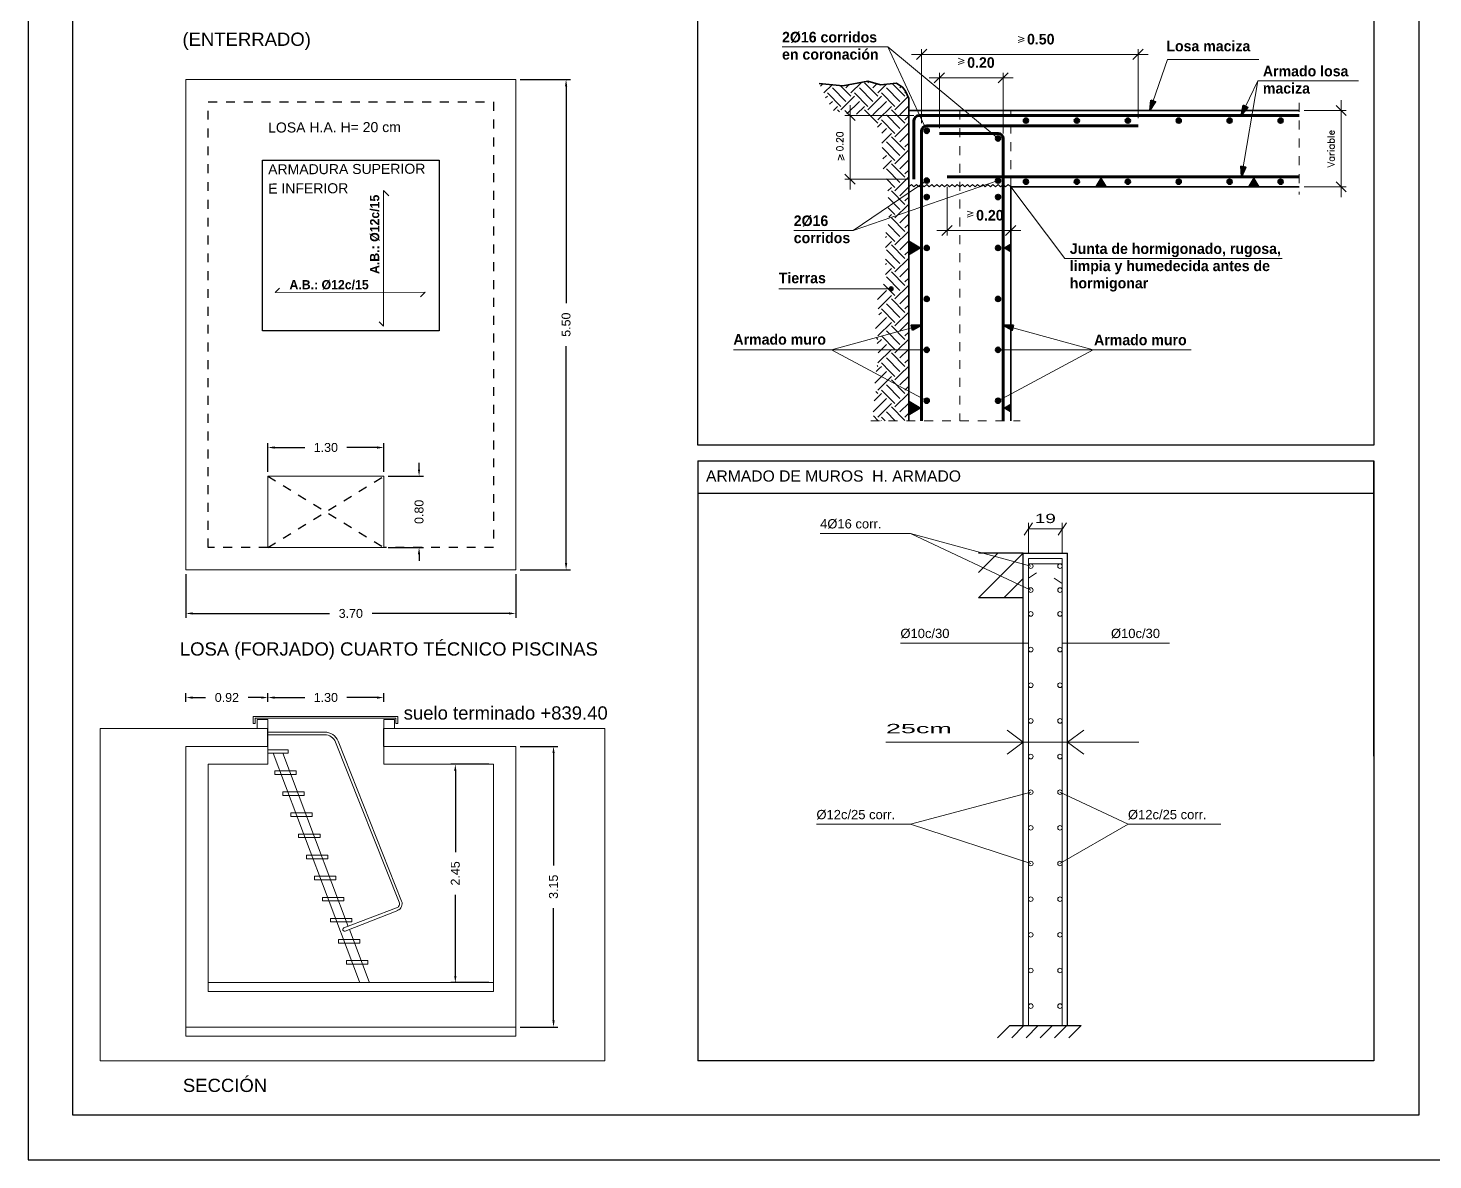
# Model space of a CAD drawing. Extents: x 2455 to 9764, y -806 to 181.
# Drawn here: x 4747.09 to 4762.85, y -667.98 to -655.29 of the extents above; entities that cross this region are included whole.
import ezdxf
from ezdxf.enums import TextEntityAlignment as Align

# ---------------------------------------------------------------- set-up
doc = ezdxf.new("R2010")
doc.units = 0
doc.header["$LTSCALE"] = 0.2
doc.header["$MEASUREMENT"] = 0
for name, pattern in [('CONTINUA', [0]), ('DASHDOT', [1, 0.5, -0.25, 0, -0.25]), ('RAYITAS', [0.375, 0.25, -0.125]), ('TRAZO_Y_PUNTO', [1, 0.5, -0.25, 0, -0.25])]:
    doc.linetypes.add(name, pattern=pattern)
doc.layers.get('0').update_dxf_attribs({"linetype": 'CONTINUOUS'})
for name, color, linetype, lineweight in [('0-CYPE0', 1, 'CONTINUOUS', 13), ('0-CYPE1', 2, 'CONTINUOUS', 18), ('0-CYPE2', 4, 'CONTINUOUS', 35), ('0-CYPE4', 6, 'CONTINUOUS', 70), ('A-DETL-THIN', 7, 'CONTINUOUS', 9), ('ARMADOS', 9, 'CONTINUOUS', 15), ('CONT_MURO_TEXTO', 2, 'CONTINUOUS', 0), ('defecto', 7, 'CONTINUOUS', 0), ('VIG_CARAS', 5, 'CONTINUOUS', 9)]:
    doc.layers.add(name, color=color, linetype=linetype, lineweight=lineweight)
for name, color, linetype in [('01_cajetín', 7, 'CONTINUOUS'), ('01_cotas', 4, 'CONTINUOUS'), ('01_estructura', 5, 'CONTINUOUS'), ('01_textos', 7, 'CONTINUOUS'), ('01_textos sup', 7, 'CONTINUOUS'), ('02_ejes', 38, 'RAYITAS'), ('07-TEXTOS', 7, 'CONTINUOUS'), ('CALEFAC_NOTAS', 7, 'CONTINUOUS'), ('CONT_MURO', 3, 'CONTINUOUS'), ('CYPECABECERA', 2, 'CONTINUOUS')]:
    doc.layers.add(name, color=color, linetype=linetype)
doc.layers.add('01_cartela', color=6, linetype='CONTINUOUS', plot=False)
doc.layers.add('01_MEDICIONES', color=250, linetype='CONTINUOUS', plot=False)
doc.styles.add('BERNARDO', font='GOTHICB.TTF')
doc.styles.add('CYPETXT', font='romans__.ttf', dxfattribs={"height": 0.2})
doc.styles.add('Estilo1', font='swissel.ttf')
doc.styles.add('NIEVES2', font='sanss___.ttf')
doc.styles.add('ROMANS', font='romans')
doc.dimstyles.new('DECIMAL-50', dxfattribs={"dimtxt": 0.08, "dimasz": 0.15, "dimexe": 0.05, "dimexo": 0.05, "dimgap": 0.09, "dimtad": 0, "dimzin": 0, "dimdsep": 46, "dimtxsty": 'ROMANS', "dimblk": 'DOTSMALL', "dimcen": 0.09, "dimclrt": 7, "dimadec": 0, "dimazin": 0, "dimtfac": 1.38, "dimtix": 1, "dimtofl": 0, "dimtmove": 2, "dimatfit": 3, "dimldrblk": 'OBLIQUE', "dimfxl": 1, "dimtolj": 1, "dimtzin": 0, "dimarcsym": 0})

# ---------------------------------------------------------------- blocks, each defined once
blk = doc.blocks.new('*D1149')
at = {"layer": '01_cotas', "color": 0, "linetype": 'CONTINUA', "lineweight": -2, "transparency": 16777216}
for p, q in [((4748.857, -662.847), (4748.857, -662.747)), ((4749.777, -662.847), (4749.777, -662.747))]:
    blk.add_line(p, q, dxfattribs=at)
at = {"layer": '01_cotas', "color": 0, "lineweight": -2, "transparency": 16777216}
for p, q in [((4748.932, -662.797), (4749.078, -662.797)), ((4749.702, -662.797), (4749.556, -662.797))]:
    blk.add_line(p, q, dxfattribs=at)
at = {"layer": '01_cotas', "color": 0, "transparency": 16777216}
for points in [[(4748.932, -662.785), (4748.932, -662.81), (4748.857, -662.797)], [(4749.702, -662.785), (4749.702, -662.81), (4749.777, -662.797)]]:
    blk.add_solid(points, dxfattribs=at)
at = {"layer": '01_cotas', "color": 7, "transparency": 16777216, "insert": (4749.317, -662.797), "char_height": 0.1, "width": 0.96402, "attachment_point": 5, "style": 'Estilo1'}
blk.add_mtext('\\A1;0.92', dxfattribs=at)
blk = doc.blocks.new('*D1150')
at = {"layer": '01_cotas', "color": 0, "linetype": 'CONTINUA', "lineweight": -2, "transparency": 16777216}
for p, q in [((4749.777, -662.847), (4749.777, -662.747)), ((4751.077, -662.847), (4751.077, -662.747))]:
    blk.add_line(p, q, dxfattribs=at)
at = {"layer": '01_cotas', "color": 0, "lineweight": -2, "transparency": 16777216}
for p, q in [((4749.852, -662.797), (4750.19, -662.797)), ((4751.002, -662.797), (4750.663, -662.797))]:
    blk.add_line(p, q, dxfattribs=at)
at = {"layer": '01_cotas', "color": 0, "transparency": 16777216}
for points in [[(4749.852, -662.785), (4749.852, -662.81), (4749.777, -662.797)], [(4751.002, -662.785), (4751.002, -662.81), (4751.077, -662.797)]]:
    blk.add_solid(points, dxfattribs=at)
at = {"layer": '01_cotas', "color": 7, "transparency": 16777216, "insert": (4750.427, -662.797), "char_height": 0.1, "width": 0.96402, "attachment_point": 5, "style": 'Estilo1'}
blk.add_mtext('\\A1;1.30', dxfattribs=at)
blk = doc.blocks.new('*D1155')
at = {"layer": '01_cotas', "color": 0, "linetype": 'CONTINUA', "lineweight": -2, "transparency": 16777216}
for p, q in [((4748.857, -661.414), (4748.857, -661.904)), ((4752.557, -661.414), (4752.557, -661.904))]:
    blk.add_line(p, q, dxfattribs=at)
at = {"layer": '01_cotas', "color": 0, "lineweight": -2, "transparency": 16777216}
for p, q in [((4748.932, -661.854), (4750.467, -661.854)), ((4752.482, -661.854), (4750.947, -661.854))]:
    blk.add_line(p, q, dxfattribs=at)
at = {"layer": '01_cotas', "color": 0, "transparency": 16777216}
for points in [[(4748.932, -661.841), (4748.932, -661.866), (4748.857, -661.854)], [(4752.482, -661.841), (4752.482, -661.866), (4752.557, -661.854)]]:
    blk.add_solid(points, dxfattribs=at)
at = {"layer": '01_cotas', "color": 7, "transparency": 16777216, "insert": (4750.707, -661.854), "char_height": 0.1, "attachment_point": 5, "style": 'Estilo1'}
blk.add_mtext('\\A1;3.70', dxfattribs=at)
blk = doc.blocks.new('*D1156')
at = {"layer": '01_cotas', "color": 0, "linetype": 'CONTINUA', "lineweight": -2, "transparency": 16777216}
for p, q in [((4752.607, -655.864), (4753.172, -655.864)), ((4752.607, -661.364), (4753.172, -661.364))]:
    blk.add_line(p, q, dxfattribs=at)
at = {"layer": '01_cotas', "color": 0, "lineweight": -2, "transparency": 16777216}
for p, q in [((4753.122, -655.939), (4753.122, -658.374)), ((4753.122, -661.289), (4753.122, -658.854))]:
    blk.add_line(p, q, dxfattribs=at)
at = {"layer": '01_cotas', "color": 0, "transparency": 16777216}
for points in [[(4753.11, -655.939), (4753.135, -655.939), (4753.122, -655.864)], [(4753.11, -661.289), (4753.135, -661.289), (4753.122, -661.364)]]:
    blk.add_solid(points, dxfattribs=at)
at = {"layer": '01_cotas', "color": 7, "transparency": 16777216, "insert": (4753.122, -658.614), "char_height": 0.1, "attachment_point": 5, "rotation": 90, "style": 'Estilo1'}
blk.add_mtext('\\A1;5.50', dxfattribs=at)
blk = doc.blocks.new('*D1157')
at = {"layer": '01_cotas', "color": 0, "linetype": 'CONTINUA', "lineweight": -2, "transparency": 16777216}
for p, q in [((4752.257, -663.545), (4751.83, -663.545)), ((4752.257, -665.995), (4751.83, -665.995))]:
    blk.add_line(p, q, dxfattribs=at)
at = {"layer": '01_cotas', "color": 0, "lineweight": -2, "transparency": 16777216}
for p, q in [((4751.88, -663.62), (4751.88, -664.53)), ((4751.88, -665.92), (4751.88, -665.01))]:
    blk.add_line(p, q, dxfattribs=at)
at = {"layer": '01_cotas', "color": 0, "transparency": 16777216}
for points in [[(4751.867, -663.62), (4751.892, -663.62), (4751.88, -663.545)], [(4751.867, -665.92), (4751.892, -665.92), (4751.88, -665.995)]]:
    blk.add_solid(points, dxfattribs=at)
at = {"layer": '01_cotas', "color": 7, "transparency": 16777216, "insert": (4751.88, -664.77), "char_height": 0.1, "attachment_point": 5, "rotation": 90, "style": 'Estilo1'}
blk.add_mtext('\\A1;2.45', dxfattribs=at)
blk = doc.blocks.new('*D1158')
at = {"layer": '01_cotas', "color": 0, "lineweight": -2, "transparency": 16777216}
for p, q in [((4751.473, -660.239), (4751.473, -660.164)), ((4751.473, -661.189), (4751.473, -661.264))]:
    blk.add_line(p, q, dxfattribs=at)
at = {"layer": '01_cotas', "color": 0, "linetype": 'CONTINUA', "lineweight": -2, "transparency": 16777216}
for p, q in [((4751.127, -660.314), (4751.523, -660.314)), ((4751.127, -661.114), (4751.523, -661.114))]:
    blk.add_line(p, q, dxfattribs=at)
at = {"layer": '01_cotas', "color": 0, "transparency": 16777216}
for points in [[(4751.46, -660.239), (4751.485, -660.239), (4751.473, -660.314)], [(4751.46, -661.189), (4751.485, -661.189), (4751.473, -661.114)]]:
    blk.add_solid(points, dxfattribs=at)
at = {"layer": '01_cotas', "color": 7, "transparency": 16777216, "insert": (4751.473, -660.714), "char_height": 0.1, "attachment_point": 5, "rotation": 90, "style": 'Estilo1'}
blk.add_mtext('\\A1;0.80', dxfattribs=at)
blk = doc.blocks.new('*D1159')
at = {"layer": '01_cotas', "color": 0, "linetype": 'CONTINUA', "lineweight": -2, "transparency": 16777216}
for p, q in [((4749.777, -660.264), (4749.777, -659.942)), ((4751.077, -660.264), (4751.077, -659.942))]:
    blk.add_line(p, q, dxfattribs=at)
at = {"layer": '01_cotas', "color": 0, "lineweight": -2, "transparency": 16777216}
for p, q in [((4749.852, -659.992), (4750.19, -659.992)), ((4751.002, -659.992), (4750.663, -659.992))]:
    blk.add_line(p, q, dxfattribs=at)
at = {"layer": '01_cotas', "color": 0, "transparency": 16777216}
for points in [[(4749.852, -659.98), (4749.852, -660.005), (4749.777, -659.992)], [(4751.002, -659.98), (4751.002, -660.005), (4751.077, -659.992)]]:
    blk.add_solid(points, dxfattribs=at)
at = {"layer": '01_cotas', "color": 7, "transparency": 16777216, "insert": (4750.427, -659.992), "char_height": 0.1, "attachment_point": 5, "style": 'Estilo1'}
blk.add_mtext('\\A1;1.30', dxfattribs=at)
blk = doc.blocks.new('*D1160')
at = {"layer": '01_cotas', "color": 0, "linetype": 'CONTINUA', "lineweight": -2, "transparency": 16777216}
for p, q in [((4752.607, -663.345), (4753.031, -663.345)), ((4752.607, -666.495), (4753.031, -666.495))]:
    blk.add_line(p, q, dxfattribs=at)
at = {"layer": '01_cotas', "color": 0, "lineweight": -2, "transparency": 16777216}
for p, q in [((4752.981, -663.42), (4752.981, -664.68)), ((4752.981, -666.42), (4752.981, -665.16))]:
    blk.add_line(p, q, dxfattribs=at)
at = {"layer": '01_cotas', "color": 0, "transparency": 16777216}
for points in [[(4752.969, -663.42), (4752.994, -663.42), (4752.981, -663.345)], [(4752.969, -666.42), (4752.994, -666.42), (4752.981, -666.495)]]:
    blk.add_solid(points, dxfattribs=at)
at = {"layer": '01_cotas', "color": 7, "transparency": 16777216, "insert": (4752.981, -664.92), "char_height": 0.1, "attachment_point": 5, "rotation": 90, "style": 'Estilo1'}
blk.add_mtext('\\A1;3.15', dxfattribs=at)

msp = doc.modelspace()

# ---------------------------------------------------------------- hatches: boundary and pattern name
at = {"layer": '0-CYPE2'}
for points in [[(4759.681, -656.094), (4759.67, -656.211), (4759.735, -656.113)], [(4760.719, -656.153), (4760.696, -656.268), (4760.771, -656.178)], [(4760.691, -656.836), (4760.7, -656.954), (4760.747, -656.846)], [(4757.008, -658.676), (4757.111, -658.618), (4756.993, -658.621)], [(4758.142, -658.621), (4758.025, -658.618), (4758.127, -658.676)]]:
    msp.add_hatch(color=256, dxfattribs=at).paths.add_polyline_path(points)
h = msp.add_hatch(color=256, dxfattribs=at)
edge = h.paths.add_edge_path()
edge.add_arc((4758.281, -656.325), 0.0286, 0, 360)
h = msp.add_hatch(color=256, dxfattribs=at)
edge = h.paths.add_edge_path()
edge.add_arc((4758.852, -656.325), 0.0286, 0, 360)
h = msp.add_hatch(color=256, dxfattribs=at)
edge = h.paths.add_edge_path()
edge.add_arc((4759.424, -656.325), 0.0286, 0, 360)
h = msp.add_hatch(color=256, dxfattribs=at)
edge = h.paths.add_edge_path()
edge.add_arc((4759.995, -656.325), 0.0286, 0, 360)
h = msp.add_hatch(color=256, dxfattribs=at)
edge = h.paths.add_edge_path()
edge.add_arc((4760.566, -656.325), 0.0286, 0, 360)
h = msp.add_hatch(color=256, dxfattribs=at)
edge = h.paths.add_edge_path()
edge.add_arc((4761.138, -656.325), 0.0286, 0, 360)
h = msp.add_hatch(color=256, dxfattribs=at)
edge = h.paths.add_edge_path()
edge.add_arc((4757.168, -656.439), 0.0286, 0, 360)
h = msp.add_hatch(color=256, dxfattribs=at)
edge = h.paths.add_edge_path()
edge.add_arc((4757.968, -656.525), 0.0286, 0, 360)
h = msp.add_hatch(color=256, dxfattribs=at)
edge = h.paths.add_edge_path()
edge.add_arc((4757.168, -656.998), 0.0286, 0, 360)
h = msp.add_hatch(color=256, dxfattribs=at)
edge = h.paths.add_edge_path()
edge.add_arc((4757.968, -656.998), 0.0286, 0, 360)
h = msp.add_hatch(color=256, dxfattribs=at)
edge = h.paths.add_edge_path()
edge.add_arc((4758.281, -657.011), 0.0286, 0, 360)
h = msp.add_hatch(color=256, dxfattribs=at)
edge = h.paths.add_edge_path()
edge.add_arc((4758.852, -657.011), 0.0286, 0, 360)
h = msp.add_hatch(color=256, dxfattribs=at)
edge = h.paths.add_edge_path()
edge.add_arc((4759.424, -657.011), 0.0286, 0, 360)
h = msp.add_hatch(color=256, dxfattribs=at)
edge = h.paths.add_edge_path()
edge.add_arc((4759.995, -657.011), 0.0286, 0, 360)
h = msp.add_hatch(color=256, dxfattribs=at)
edge = h.paths.add_edge_path()
edge.add_arc((4760.566, -657.011), 0.0286, 0, 360)
h = msp.add_hatch(color=256, dxfattribs=at)
edge = h.paths.add_edge_path()
edge.add_arc((4761.138, -657.011), 0.0286, 0, 360)
h = msp.add_hatch(color=256, dxfattribs=at)
edge = h.paths.add_edge_path()
edge.add_arc((4757.168, -657.182), 0.0286, 0, 360)
h = msp.add_hatch(color=256, dxfattribs=at)
edge = h.paths.add_edge_path()
edge.add_arc((4757.968, -657.182), 0.0286, 0, 360)
h = msp.add_hatch(color=256, dxfattribs=at)
edge = h.paths.add_edge_path()
edge.add_arc((4757.168, -657.753), 0.0286, 0, 360)
h = msp.add_hatch(color=256, dxfattribs=at)
edge = h.paths.add_edge_path()
edge.add_arc((4757.968, -657.753), 0.0286, 0, 360)
h = msp.add_hatch(color=256, dxfattribs=at)
edge = h.paths.add_edge_path()
edge.add_arc((4756.768, -658.212), 0.0214, 0, 360)
h = msp.add_hatch(color=256, dxfattribs=at)
edge = h.paths.add_edge_path()
edge.add_arc((4757.168, -658.325), 0.0286, 0, 360)
h = msp.add_hatch(color=256, dxfattribs=at)
edge = h.paths.add_edge_path()
edge.add_arc((4757.968, -658.325), 0.0286, 0, 360)
h = msp.add_hatch(color=256, dxfattribs=at)
edge = h.paths.add_edge_path()
edge.add_arc((4757.168, -658.896), 0.0286, 0, 360)
h = msp.add_hatch(color=256, dxfattribs=at)
edge = h.paths.add_edge_path()
edge.add_arc((4757.968, -658.896), 0.0286, 0, 360)
h = msp.add_hatch(color=256, dxfattribs=at)
edge = h.paths.add_edge_path()
edge.add_arc((4757.168, -659.467), 0.0286, 0, 360)
h = msp.add_hatch(color=256, dxfattribs=at)
edge = h.paths.add_edge_path()
edge.add_arc((4757.968, -659.467), 0.0286, 0, 360)

# ---------------------------------------------------------------- linework, layer by layer
at = {"layer": '0-CYPE0'}
for p, q in [((4755.976, -655.939), (4756.004, -655.911)), ((4756.318, -656.014), (4756.435, -655.898)), ((4756.621, -656.052), (4756.47, -655.9)), ((4756.507, -655.9), (4756.52, -655.888)), ((4756.564, -655.957), (4756.609, -655.912)), ((4756.924, -656.052), (4756.783, -655.911)), ((4756.015, -656.014), (4756.106, -655.923)), ((4756.034, -656.071), (4756.053, -656.052)), ((4756.204, -656.166), (4756.053, -656.014)), ((4756.261, -656.109), (4756.11, -655.957)), ((4756.318, -656.052), (4756.199, -655.933)), ((4756.204, -656.203), (4756.356, -656.052)), ((4756.261, -655.957), (4756.296, -655.923)), ((4756.507, -656.166), (4756.356, -656.014)), ((4756.564, -656.109), (4756.413, -655.957)), ((4756.507, -656.203), (4756.659, -656.052)), ((4756.621, -656.014), (4756.718, -655.917)), ((4756.81, -656.166), (4756.659, -656.014)), ((4756.867, -656.109), (4756.716, -655.957)), ((4756.81, -656.203), (4756.96, -656.054)), ((4756.867, -655.957), (4756.883, -655.941)), ((4756.924, -656.014), (4756.935, -656.003)), ((4756.076, -656.142), (4756.11, -656.109)), ((4756.121, -656.211), (4756.167, -656.166)), ((4756.191, -656.228), (4756.167, -656.203)), ((4756.273, -656.248), (4756.413, -656.109)), ((4756.381, -656.254), (4756.47, -656.166)), ((4756.621, -656.355), (4756.47, -656.203)), ((4756.564, -656.26), (4756.716, -656.109)), ((4756.621, -656.317), (4756.773, -656.166)), ((4756.924, -656.355), (4756.773, -656.203)), ((4756.867, -656.26), (4756.968, -656.159)), ((4756.617, -656.397), (4756.659, -656.355)), ((4756.81, -656.469), (4756.659, -656.317)), ((4756.867, -656.412), (4756.716, -656.26)), ((4756.81, -656.506), (4756.962, -656.355)), ((4756.924, -656.317), (4756.968, -656.273)), ((4756.968, -656.323), (4756.962, -656.317)), ((4756.664, -656.464), (4756.716, -656.412)), ((4756.664, -656.577), (4756.773, -656.469)), ((4756.924, -656.658), (4756.773, -656.506)), ((4756.867, -656.563), (4756.968, -656.463)), ((4756.81, -656.772), (4756.667, -656.628)), ((4756.867, -656.715), (4756.716, -656.563)), ((4756.81, -656.809), (4756.962, -656.658)), ((4756.924, -656.62), (4756.968, -656.576)), ((4756.968, -656.626), (4756.962, -656.62)), ((4756.676, -656.754), (4756.716, -656.715)), ((4756.678, -656.866), (4756.773, -656.772)), ((4756.924, -656.961), (4756.773, -656.809)), ((4756.867, -656.866), (4756.968, -656.766)), ((4756.81, -657.075), (4756.715, -656.979)), ((4756.867, -657.018), (4756.716, -656.866)), ((4756.81, -657.112), (4756.962, -656.961)), ((4756.924, -656.923), (4756.968, -656.879)), ((4756.968, -656.929), (4756.962, -656.923)), ((4756.733, -657.114), (4756.773, -657.075)), ((4756.924, -657.264), (4756.773, -657.112)), ((4756.867, -657.169), (4756.968, -657.069)), ((4756.867, -657.321), (4756.735, -657.189)), ((4756.81, -657.378), (4756.737, -657.304)), ((4756.81, -657.415), (4756.962, -657.264)), ((4756.924, -657.226), (4756.968, -657.182)), ((4756.968, -657.232), (4756.962, -657.226)), ((4756.867, -657.624), (4756.734, -657.49)), ((4756.743, -657.407), (4756.773, -657.378)), ((4756.924, -657.567), (4756.773, -657.415)), ((4756.867, -657.472), (4756.968, -657.372)), ((4756.924, -657.529), (4756.968, -657.485)), ((4756.705, -657.635), (4756.716, -657.624)), ((4756.81, -657.681), (4756.711, -657.581)), ((4756.81, -657.718), (4756.962, -657.567)), ((4756.968, -657.535), (4756.962, -657.529)), ((4756.705, -657.748), (4756.773, -657.681)), ((4756.867, -657.927), (4756.716, -657.775)), ((4756.924, -657.87), (4756.773, -657.718)), ((4756.867, -657.775), (4756.968, -657.675)), ((4756.924, -657.832), (4756.968, -657.788)), ((4756.81, -657.984), (4756.705, -657.878)), ((4756.705, -657.938), (4756.716, -657.927)), ((4756.81, -658.021), (4756.962, -657.87)), ((4756.968, -657.838), (4756.962, -657.832)), ((4756.705, -658.051), (4756.773, -657.984)), ((4756.867, -658.23), (4756.716, -658.078)), ((4756.924, -658.173), (4756.773, -658.021)), ((4756.867, -658.078), (4756.968, -657.978)), ((4756.924, -658.135), (4756.968, -658.091)), ((4756.615, -658.33), (4756.716, -658.23)), ((4756.81, -658.287), (4756.682, -658.158)), ((4756.81, -658.324), (4756.962, -658.173)), ((4756.968, -658.141), (4756.962, -658.135)), ((4756.623, -658.436), (4756.773, -658.287)), ((4756.81, -658.59), (4756.659, -658.438)), ((4756.867, -658.533), (4756.716, -658.381)), ((4756.924, -658.476), (4756.773, -658.324)), ((4756.867, -658.381), (4756.968, -658.281)), ((4756.924, -658.438), (4756.968, -658.394)), ((4756.968, -658.444), (4756.962, -658.438)), ((4756.592, -658.656), (4756.716, -658.533)), ((4756.621, -658.741), (4756.773, -658.59)), ((4756.632, -658.503), (4756.659, -658.476)), ((4756.81, -658.627), (4756.962, -658.476)), ((4756.867, -658.684), (4756.968, -658.584)), ((4756.81, -658.893), (4756.659, -658.741)), ((4756.867, -658.836), (4756.716, -658.684)), ((4756.924, -658.779), (4756.773, -658.627)), ((4756.924, -658.741), (4756.968, -658.697)), ((4756.968, -658.747), (4756.962, -658.741)), ((4756.621, -658.779), (4756.604, -658.762)), ((4756.613, -658.825), (4756.659, -658.779)), ((4756.621, -659.044), (4756.769, -658.896)), ((4756.769, -658.896), (4756.773, -658.893)), ((4756.81, -658.93), (4756.845, -658.896)), ((4756.845, -658.896), (4756.962, -658.779)), ((4756.867, -658.987), (4756.959, -658.896)), ((4756.959, -658.896), (4756.968, -658.887)), ((4756.754, -659.139), (4756.659, -659.044)), ((4756.867, -659.139), (4756.716, -658.987)), ((4756.924, -659.082), (4756.773, -658.93)), ((4756.924, -659.044), (4756.968, -659)), ((4756.968, -659.05), (4756.962, -659.044)), ((4756.585, -659.27), (4756.716, -659.139)), ((4756.601, -659.14), (4756.634, -659.107)), ((4756.621, -659.082), (4756.611, -659.072)), ((4756.621, -659.347), (4756.773, -659.196)), ((4756.634, -659.107), (4756.659, -659.082)), ((4756.81, -659.196), (4756.754, -659.139)), ((4756.81, -659.233), (4756.873, -659.171)), ((4756.867, -659.29), (4756.963, -659.194)), ((4756.873, -659.171), (4756.962, -659.082)), ((4756.963, -659.194), (4756.968, -659.19)), ((4756.621, -659.385), (4756.598, -659.362)), ((4756.81, -659.499), (4756.659, -659.347)), ((4756.867, -659.442), (4756.716, -659.29)), ((4756.924, -659.385), (4756.773, -659.233)), ((4756.924, -659.347), (4756.968, -659.303)), ((4756.968, -659.353), (4756.962, -659.347)), ((4756.568, -659.59), (4756.716, -659.442)), ((4756.577, -659.467), (4756.659, -659.385)), ((4756.621, -659.65), (4756.773, -659.499)), ((4756.924, -659.688), (4756.773, -659.536)), ((4756.81, -659.536), (4756.962, -659.385)), ((4756.867, -659.593), (4756.968, -659.493)), ((4756.621, -659.688), (4756.571, -659.638)), ((4756.655, -659.692), (4756.659, -659.688)), ((4756.701, -659.692), (4756.659, -659.65)), ((4756.814, -659.692), (4756.716, -659.593)), ((4756.924, -659.65), (4756.968, -659.606)), ((4756.958, -659.692), (4756.962, -659.688)), ((4756.968, -659.656), (4756.962, -659.65))]:
    msp.add_line(p, q, dxfattribs=at)
msp.add_lwpolyline([(4756.622, -658.93), (4756.656, -658.896), (4756.716, -658.836)], dxfattribs=at)
at = {"layer": '0-CYPE1'}
for p, q in [((4758.194, -655.381), (4758.26, -655.404)), ((4758.194, -655.427), (4758.26, -655.404)), ((4758.194, -655.45), (4758.26, -655.427)), ((4755.545, -655.498), (4756.73, -655.498)), ((4756.73, -655.498), (4757.968, -656.525)), ((4757.168, -656.439), (4756.73, -655.498)), ((4757.168, -655.582), (4756.996, -655.582)), ((4757.053, -655.639), (4757.168, -655.525)), ((4757.111, -656.353), (4757.111, -655.525)), ((4757.111, -655.582), (4759.539, -655.582)), ((4759.482, -655.639), (4759.596, -655.525)), ((4759.482, -655.582), (4759.653, -655.582)), ((4759.539, -656.296), (4759.539, -655.525)), ((4757.522, -655.626), (4757.589, -655.649)), ((4757.522, -655.672), (4757.589, -655.649)), ((4757.522, -655.694), (4757.589, -655.672)), ((4759.87, -655.64), (4759.67, -656.211)), ((4759.87, -655.64), (4760.892, -655.64)), ((4757.368, -655.844), (4757.196, -655.844)), ((4757.253, -655.902), (4757.368, -655.787)), ((4757.311, -656.41), (4757.311, -655.787)), ((4757.311, -655.844), (4758.025, -655.844)), ((4757.968, -655.902), (4758.082, -655.787)), ((4757.968, -655.844), (4758.139, -655.844)), ((4758.025, -656.468), (4758.025, -655.787)), ((4760.882, -655.88), (4760.696, -656.268)), ((4760.882, -655.88), (4760.7, -656.954)), ((4760.882, -655.88), (4762.013, -655.88)), ((4756.365, -656.325), (4756.251, -656.211)), ((4756.308, -656.325), (4756.308, -656.153)), ((4761.402, -656.211), (4761.875, -656.211)), ((4761.875, -656.268), (4761.761, -656.154)), ((4761.818, -656.268), (4761.818, -656.097)), ((4761.818, -657.068), (4761.818, -656.211)), ((4757.025, -656.268), (4756.251, -656.268)), ((4756.308, -656.268), (4756.308, -656.982)), ((4756.173, -656.77), (4756.195, -656.704)), ((4756.218, -656.77), (4756.195, -656.704)), ((4756.241, -656.77), (4756.218, -656.704)), ((4756.365, -657.039), (4756.251, -656.925)), ((4756.968, -656.982), (4756.251, -656.982)), ((4756.308, -656.925), (4756.308, -657.096)), ((4756.343, -657.558), (4757.968, -656.998)), ((4757.168, -656.998), (4756.343, -657.558)), ((4761.875, -657.125), (4761.761, -657.011)), ((4761.818, -657.011), (4761.818, -657.182)), ((4756.968, -657.068), (4756.996, -657.04)), ((4756.996, -657.04), (4757.025, -657.068)), ((4757.025, -657.068), (4757.053, -657.04)), ((4757.053, -657.04), (4757.082, -657.068)), ((4757.082, -657.068), (4757.111, -657.04)), ((4757.111, -657.04), (4757.139, -657.068)), ((4757.139, -657.068), (4757.168, -657.04)), ((4757.168, -657.04), (4757.196, -657.068)), ((4757.196, -657.068), (4757.225, -657.04)), ((4757.225, -657.04), (4757.253, -657.068)), ((4757.253, -657.068), (4757.282, -657.04)), ((4757.282, -657.04), (4757.311, -657.068)), ((4757.311, -657.068), (4757.339, -657.04)), ((4757.339, -657.04), (4757.368, -657.068)), ((4757.368, -657.068), (4757.396, -657.04)), ((4757.396, -657.04), (4757.425, -657.068)), ((4757.396, -657.068), (4757.396, -657.614)), ((4757.425, -657.068), (4757.453, -657.04)), ((4757.453, -657.04), (4757.482, -657.068)), ((4757.482, -657.068), (4757.51, -657.04)), ((4757.51, -657.04), (4757.539, -657.068)), ((4757.539, -657.068), (4757.568, -657.04)), ((4757.653, -657.068), (4757.682, -657.04)), ((4757.768, -657.068), (4757.796, -657.04)), ((4757.882, -657.068), (4757.91, -657.04)), ((4757.968, -657.04), (4757.996, -657.068)), ((4757.996, -657.068), (4758.025, -657.04)), ((4758.025, -657.04), (4758.053, -657.068)), ((4758.053, -657.068), (4758.082, -657.04)), ((4758.082, -657.04), (4758.11, -657.068)), ((4758.11, -657.068), (4758.716, -657.872)), ((4761.402, -657.068), (4761.875, -657.068)), ((4757.622, -657.339), (4757.689, -657.361)), ((4757.622, -657.384), (4757.689, -657.361)), ((4757.622, -657.407), (4757.689, -657.384)), ((4755.676, -657.558), (4756.343, -657.558)), ((4757.453, -657.557), (4757.282, -657.557)), ((4757.339, -657.614), (4757.453, -657.5)), ((4758.11, -657.557), (4757.396, -657.557)), ((4758.053, -657.614), (4758.168, -657.5)), ((4758.053, -657.557), (4758.225, -657.557)), ((4758.716, -657.872), (4761.156, -657.872)), ((4755.508, -658.212), (4756.1, -658.212)), ((4756.1, -658.212), (4756.768, -658.212)), ((4756.1, -658.896), (4757.111, -658.618)), ((4759.035, -658.896), (4758.025, -658.618)), ((4754.999, -658.896), (4756.1, -658.896)), ((4756.1, -658.896), (4757.168, -658.896)), ((4756.1, -658.896), (4757.168, -659.467)), ((4759.035, -658.896), (4757.968, -658.896)), ((4759.035, -658.896), (4757.968, -659.467)), ((4759.035, -658.896), (4760.136, -658.896))]:
    msp.add_line(p, q, dxfattribs=at)
at = {"layer": '0-CYPE1', "linetype": 'DASHDOT'}
for p, q in [((4757.539, -656.211), (4757.539, -659.692)), ((4758.11, -657.068), (4758.11, -656.211)), ((4761.345, -656.125), (4761.345, -657.154)), ((4756.54, -659.692), (4758.218, -659.692))]:
    msp.add_line(p, q, dxfattribs=at)
at = {"layer": '0-CYPE1'}
for points in [[(4757.568, -657.04), (4757.596, -657.068), (4757.625, -657.04), (4757.653, -657.068)], [(4757.682, -657.04), (4757.71, -657.068), (4757.739, -657.04), (4757.768, -657.068)], [(4757.796, -657.04), (4757.825, -657.068), (4757.853, -657.04), (4757.882, -657.068)], [(4757.91, -657.04), (4757.939, -657.068), (4757.968, -657.04)]]:
    msp.add_lwpolyline(points, dxfattribs=at)
for points in [[(4759.055, -657.068), (4759.192, -657.068), (4759.123, -656.954)], [(4760.769, -657.068), (4760.906, -657.068), (4760.837, -656.954)], [(4756.968, -657.839), (4756.968, -657.667), (4757.111, -657.753)], [(4758.11, -657.805), (4758.11, -657.702), (4758.025, -657.753)], [(4756.968, -659.635), (4756.968, -659.463), (4757.111, -659.549)], [(4758.11, -659.6), (4758.11, -659.498), (4758.025, -659.549)]]:
    msp.add_solid(points, dxfattribs=at)
at = {"layer": '0-CYPE2'}
for p, q in [((4756.968, -656.211), (4761.345, -656.211)), ((4756.968, -656.211), (4756.968, -659.692)), ((4758.11, -657.068), (4761.345, -657.068)), ((4758.11, -657.068), (4758.11, -659.692))]:
    msp.add_line(p, q, dxfattribs=at)
for points in [[(4755.963, -655.907), (4756.225, -655.936), (4756.506, -655.884), (4756.65, -655.924), (4756.828, -655.906), (4756.901, -655.953), (4756.93, -655.994), (4756.969, -656.075), (4756.968, -656.211)], [(4759.681, -656.094), (4759.735, -656.113)], [(4760.719, -656.153), (4760.771, -656.178)], [(4760.691, -656.836), (4760.747, -656.846)], [(4757.008, -658.676), (4756.993, -658.621)], [(4758.142, -658.621), (4758.127, -658.676)]]:
    msp.add_lwpolyline(points, dxfattribs=at)
for points in [[(4759.681, -656.094), (4759.67, -656.211), (4759.735, -656.113)], [(4760.719, -656.153), (4760.696, -656.268), (4760.771, -656.178)], [(4760.691, -656.836), (4760.7, -656.954), (4760.747, -656.846)], [(4757.008, -658.676), (4757.111, -658.618), (4756.993, -658.621)], [(4758.142, -658.621), (4758.025, -658.618), (4758.127, -658.676)]]:
    msp.add_lwpolyline(points, close=True, dxfattribs=at)
for centre, radius in [((4758.281, -656.325), 0.0286), ((4758.852, -656.325), 0.0286), ((4759.424, -656.325), 0.0286), ((4759.995, -656.325), 0.0286), ((4760.566, -656.325), 0.0286), ((4761.138, -656.325), 0.0286), ((4757.168, -656.439), 0.0286), ((4757.968, -656.525), 0.0286), ((4757.168, -656.998), 0.0286), ((4757.968, -656.998), 0.0286), ((4758.281, -657.011), 0.0286), ((4758.852, -657.011), 0.0286), ((4759.424, -657.011), 0.0286), ((4759.995, -657.011), 0.0286), ((4760.566, -657.011), 0.0286), ((4761.138, -657.011), 0.0286), ((4757.168, -657.182), 0.0286), ((4757.968, -657.182), 0.0286), ((4757.168, -657.753), 0.0286), ((4757.968, -657.753), 0.0286), ((4756.768, -658.212), 0.0214), ((4757.168, -658.325), 0.0286), ((4757.968, -658.325), 0.0286), ((4757.168, -658.896), 0.0286), ((4757.968, -658.896), 0.0286), ((4757.168, -659.467), 0.0286), ((4757.968, -659.467), 0.0286)]:
    msp.add_circle(centre, radius, dxfattribs=at)
at = {"layer": '0-CYPE4'}
for p, q in [((4757.025, -656.982), (4757.025, -656.325)), ((4757.082, -656.268), (4761.345, -656.268)), ((4757.168, -656.382), (4759.539, -656.382)), ((4757.111, -659.692), (4757.111, -656.439)), ((4757.311, -656.468), (4757.968, -656.468)), ((4758.025, -659.692), (4758.025, -656.525)), ((4757.396, -656.954), (4761.345, -656.954))]:
    msp.add_line(p, q, dxfattribs=at)
for centre, start, end in [((4757.082, -656.325), 90, 180), ((4757.168, -656.439), 90, 180), ((4757.968, -656.525), 0, 90)]:
    msp.add_arc(centre, 0.0571, start, end, dxfattribs=at)
at = {"layer": '01_cartela', "color": 3}
msp.add_lwpolyline([(4747.087, -646.449), (4747.087, -667.984), (4777.725, -667.984), (4777.725, -646.449)], close=True, dxfattribs=at)
at = {"layer": '01_MEDICIONES', "color": 254}
for p, q in [((4749.777, -663.345, 0), (4749.777, -663.145, 0)), ((4751.077, -663.345, 0), (4751.077, -663.145, 0))]:
    msp.add_line(p, q, dxfattribs=at)
at = {"layer": '01_textos sup'}
msp.add_line((4754.599, -660.142), (4754.599, -666.873), dxfattribs=at)
at = {"layer": '02_ejes', "color": 120, "linetype": 'TRAZO_Y_PUNTO', "ltscale": 0.5}
for p, q in [((4749.777, -660.314, 0), (4751.077, -661.114, 0)), ((4749.777, -661.114, 0), (4751.077, -660.314, 0))]:
    msp.add_line(p, q, dxfattribs=at)
at = {"layer": '02_ejes', "color": 120, "linetype": 'TRAZO_Y_PUNTO', "ltscale": 0.5, "elevation": 0}
msp.add_lwpolyline([(4749.777, -661.114), (4749.107, -661.114), (4749.107, -656.114), (4752.307, -656.114), (4752.307, -661.114), (4751.077, -661.114)], dxfattribs=at)
at = {"layer": 'A-DETL-THIN', "color": 254, "lineweight": 18}
for p, q in [((4747.894, -663.145, 0), (4747.894, -666.873, 0)), ((4748.857, -663.145, 0), (4747.894, -663.145, 0)), ((4749.777, -663.145, 0), (4748.857, -663.145, 0)), ((4751.233, -663.01, 0), (4749.613, -663.01, 0)), ((4749.613, -663.01, 0), (4749.613, -663.09, 0)), ((4749.613, -663.09, 0), (4749.633, -663.09, 0)), ((4749.633, -663.09, 0), (4749.633, -663.03, 0)), ((4749.633, -663.03, 0), (4751.213, -663.03, 0)), ((4749.657, -663.145, 0), (4749.657, -663.045, 0)), ((4749.657, -663.045, 0), (4749.777, -663.045, 0)), ((4749.777, -663.045, 0), (4749.777, -663.145, 0)), ((4751.077, -663.145, 0), (4751.077, -663.045, 0)), ((4751.077, -663.045, 0), (4751.197, -663.045, 0)), ((4752.557, -663.145, 0), (4751.077, -663.145, 0)), ((4751.197, -663.045, 0), (4751.197, -663.145, 0)), ((4751.213, -663.03, 0), (4751.213, -663.09, 0)), ((4751.213, -663.09, 0), (4751.233, -663.09, 0)), ((4751.233, -663.09, 0), (4751.233, -663.01, 0)), ((4753.556, -663.145, 0), (4752.557, -663.145, 0)), ((4753.556, -666.873, 0), (4753.556, -663.145, 0)), ((4749.777, -663.185, 0), (4750.415, -663.185, 0)), ((4749.777, -663.215, 0), (4750.415, -663.215, 0)), ((4750.536, -663.297, 0), (4751.25, -665.092, 0)), ((4750.564, -663.286, 0), (4751.277, -665.081, 0)), ((4749.777, -663.382, 0), (4750.005, -663.382, 0)), ((4750.005, -663.422, 0), (4749.777, -663.422, 0)), ((4749.838, -663.422, 0), (4750.805, -665.985, 0)), ((4749.945, -663.422, 0), (4750.678, -665.364, 0)), ((4750.005, -663.382, 0), (4750.005, -663.422, 0)), ((4749.854, -663.619, 0), (4750.094, -663.619, 0)), ((4750.094, -663.619, 0), (4750.094, -663.659, 0)), ((4750.094, -663.659, 0), (4749.854, -663.659, 0)), ((4749.944, -663.855, 0), (4750.184, -663.855, 0)), ((4749.944, -663.895, 0), (4749.944, -663.855, 0)), ((4750.184, -663.895, 0), (4749.944, -663.895, 0)), ((4750.184, -663.855, 0), (4750.184, -663.895, 0)), ((4750.033, -664.092, 0), (4750.273, -664.092, 0)), ((4750.033, -664.132, 0), (4750.033, -664.092, 0)), ((4750.273, -664.092, 0), (4750.273, -664.132, 0)), ((4750.273, -664.132, 0), (4750.033, -664.132, 0)), ((4750.122, -664.329, 0), (4750.362, -664.329, 0)), ((4750.122, -664.369, 0), (4750.122, -664.329, 0)), ((4750.362, -664.369, 0), (4750.122, -664.369, 0)), ((4750.362, -664.329, 0), (4750.362, -664.369, 0)), ((4750.211, -664.565, 0), (4750.451, -664.565, 0)), ((4750.211, -664.605, 0), (4750.211, -664.565, 0)), ((4750.451, -664.565, 0), (4750.451, -664.605, 0)), ((4750.451, -664.605, 0), (4750.211, -664.605, 0)), ((4750.301, -664.802, 0), (4750.541, -664.802, 0)), ((4750.301, -664.842, 0), (4750.301, -664.802, 0)), ((4750.541, -664.842, 0), (4750.301, -664.842, 0)), ((4750.541, -664.802, 0), (4750.541, -664.842, 0)), ((4750.39, -665.039, 0), (4750.63, -665.039, 0)), ((4750.39, -665.079, 0), (4750.39, -665.039, 0)), ((4750.63, -665.039, 0), (4750.63, -665.079, 0)), ((4750.63, -665.079, 0), (4750.39, -665.079, 0)), ((4750.63, -665.382, 0), (4751.221, -665.158, 0)), ((4750.645, -665.419, 0), (4751.233, -665.185, 0)), ((4750.479, -665.275, 0), (4750.719, -665.275, 0)), ((4750.479, -665.315, 0), (4750.479, -665.275, 0)), ((4750.719, -665.315, 0), (4750.479, -665.315, 0)), ((4750.719, -665.275, 0), (4750.719, -665.315, 0)), ((4750.568, -665.512, 0), (4750.808, -665.512, 0)), ((4750.568, -665.552, 0), (4750.568, -665.512, 0)), ((4750.691, -665.4, 0), (4750.912, -665.985, 0)), ((4750.808, -665.512, 0), (4750.808, -665.552, 0)), ((4750.808, -665.552, 0), (4750.568, -665.552, 0)), ((4750.658, -665.749, 0), (4750.898, -665.749, 0)), ((4750.658, -665.789, 0), (4750.658, -665.749, 0)), ((4750.898, -665.789, 0), (4750.658, -665.789, 0)), ((4750.898, -665.749, 0), (4750.898, -665.789, 0)), ((4752.307, -665.995, 0), (4749.107, -665.995, 0)), ((4748.857, -666.595, 0), (4748.857, -666.495, 0)), ((4752.557, -666.595, 0), (4748.857, -666.595, 0)), ((4752.557, -666.495, 0), (4752.557, -666.595, 0)), ((4747.894, -666.873), (4753.556, -666.873))]:
    msp.add_line(p, q, dxfattribs=at)
at = {"layer": 'A-DETL-THIN', "lineweight": 18}
for p, q in [((4748.857, -666.495, 0), (4748.857, -663.345, 0)), ((4749.777, -663.345, 0), (4748.857, -663.345, 0)), ((4749.777, -663.545, 0), (4749.777, -663.345, 0)), ((4751.077, -663.345, 0), (4751.077, -663.545, 0)), ((4751.077, -663.345, 0), (4751.077, -663.545, 0)), ((4751.077, -663.345, 0), (4752.557, -663.345, 0)), ((4752.557, -663.345, 0), (4752.557, -666.495, 0)), ((4749.107, -666.095, 0), (4749.107, -663.545, 0)), ((4749.107, -663.545, 0), (4749.777, -663.545, 0)), ((4749.854, -663.659, 0), (4749.854, -663.619, 0)), ((4751.077, -663.545, 0), (4752.307, -663.545, 0)), ((4751.077, -663.545, 0), (4752.307, -663.545, 0)), ((4752.307, -663.545, 0), (4752.307, -666.095, 0)), ((4752.307, -666.095, 0), (4749.107, -666.095, 0)), ((4752.557, -666.495, 0), (4748.857, -666.495, 0))]:
    msp.add_line(p, q, dxfattribs=at)
at = {"layer": 'A-DETL-THIN', "color": 254, "lineweight": 18}
for centre, radius, start, end in [((4750.415, -663.345, 0), 0.16, 21.6865, 90), ((4750.415, -663.345, 0), 0.13, 21.6865, 90), ((4751.203, -665.111, 0), 0.05, 290.7616, 21.6865), ((4751.203, -665.11, 0), 0.08, 291.6865, 21.6865), ((4750.637, -665.4, 0), 0.0198, 111.6865, 291.6865)]:
    msp.add_arc(centre, radius, start, end, dxfattribs=at)
at = {"layer": 'ARMADOS', "color": 5, "linetype": 'Continuous'}
for p, q in [((4758.309, -661.237), (4758.309, -661.457)), ((4758.309, -661.237), (4758.689, -661.237)), ((4758.689, -661.677), (4758.689, -661.237)), ((4758.309, -661.297), (4758.689, -661.297)), ((4758.309, -661.677), (4758.309, -661.297)), ((4758.309, -661.457), (4758.399, -661.397)), ((4758.689, -661.297), (4758.689, -661.517)), ((4758.689, -661.517), (4758.599, -661.457)), ((4758.309, -666.477), (4758.309, -661.677)), ((4758.689, -666.477), (4758.689, -661.677))]:
    msp.add_line(p, q, dxfattribs=at)
for centre in [(4758.335, -661.323), (4758.663, -661.323), (4758.335, -661.591), (4758.663, -661.591), (4758.335, -661.859), (4758.663, -661.859), (4758.335, -662.259), (4758.663, -662.259), (4758.335, -662.659), (4758.663, -662.659), (4758.335, -663.059), (4758.663, -663.059), (4758.335, -663.459), (4758.663, -663.459), (4758.335, -663.859), (4758.663, -663.859), (4758.335, -664.259), (4758.663, -664.259), (4758.335, -664.659), (4758.663, -664.659), (4758.335, -665.059), (4758.663, -665.059), (4758.335, -665.459), (4758.663, -665.459), (4758.335, -665.859), (4758.663, -665.859), (4758.335, -666.259), (4758.663, -666.259)]:
    msp.add_circle(centre, 0.026, dxfattribs=at)
at = {"layer": 'CALEFAC_NOTAS', "color": 7, "elevation": 0}
msp.add_lwpolyline([(4749.717, -656.767), (4751.697, -656.767), (4751.697, -658.684), (4749.717, -658.684)], close=True, dxfattribs=at)
at = {"layer": 'CONT_MURO', "color": 4, "linetype": 'Continuous'}
for p, q in [((4757.749, -661.677), (4758.249, -661.177)), ((4757.749, -661.394), (4757.966, -661.177)), ((4758.249, -661.177), (4757.749, -661.177)), ((4758.249, -666.477), (4758.249, -661.177)), ((4758.249, -661.177), (4758.749, -661.177)), ((4758.749, -666.477), (4758.749, -661.177)), ((4758.032, -661.677), (4758.249, -661.46)), ((4758.249, -661.677), (4757.749, -661.677)), ((4758.099, -666.477), (4757.962, -666.614)), ((4758.099, -666.477), (4758.899, -666.477)), ((4758.099, -666.477), (4758.899, -666.477)), ((4758.259, -666.477), (4758.122, -666.614)), ((4758.419, -666.477), (4758.282, -666.614)), ((4758.579, -666.477), (4758.442, -666.614)), ((4758.739, -666.477), (4758.602, -666.614)), ((4758.899, -666.477), (4758.762, -666.614)), ((4758.899, -666.477), (4758.762, -666.614))]:
    msp.add_line(p, q, dxfattribs=at)
at = {"layer": 'CONT_MURO_TEXTO', "linetype": 'Continuous'}
for p, q in [((4755.972, -660.957), (4756.985, -660.957)), ((4756.985, -660.957), (4758.335, -661.591)), ((4756.985, -660.957), (4758.335, -661.323)), ((4758.262, -660.976), (4758.356, -660.836)), ((4758.309, -661.177), (4758.309, -660.836)), ((4758.309, -660.906), (4758.689, -660.906)), ((4758.736, -660.836), (4758.642, -660.976)), ((4758.689, -661.177), (4758.689, -660.836)), ((4756.873, -662.187), (4756.959, -662.187)), ((4756.959, -662.187), (4758.309, -662.187)), ((4759.235, -662.187), (4758.689, -662.187)), ((4759.235, -662.187), (4759.893, -662.187)), ((4758.069, -663.162), (4758.249, -663.297)), ((4758.929, -663.162), (4758.749, -663.297)), ((4756.711, -663.297), (4758.249, -663.297)), ((4758.069, -663.432), (4758.249, -663.297)), ((4758.249, -663.297), (4758.749, -663.297)), ((4759.549, -663.297), (4758.749, -663.297)), ((4758.929, -663.432), (4758.749, -663.297)), ((4756.985, -664.219), (4758.335, -663.859)), ((4759.426, -664.219), (4758.663, -663.859)), ((4755.931, -664.219), (4756.985, -664.219)), ((4756.985, -664.219), (4758.335, -664.659)), ((4759.426, -664.219), (4758.663, -664.659)), ((4759.426, -664.219), (4760.466, -664.219))]:
    msp.add_line(p, q, dxfattribs=at)
at = {"layer": 'CYPECABECERA', "color": 7, "linetype": 'Continuous'}
for p, q in [((4754.599, -660.142), (4762.185, -660.142)), ((4762.185, -663.453), (4762.185, -660.142)), ((4762.185, -660.142), (4762.185, -666.873)), ((4754.599, -660.506), (4762.185, -660.506)), ((4762.185, -666.873), (4754.599, -666.873))]:
    msp.add_line(p, q, dxfattribs=at)
for points in [[(4747.587, -646.949), (4762.687, -646.949), (4762.687, -667.484), (4747.587, -667.484)], [(4754.599, -654.294), (4762.185, -654.294), (4762.185, -659.966), (4754.599, -659.966)]]:
    msp.add_lwpolyline(points, close=True, dxfattribs=at)
at = {"layer": 'defecto', "color": 1}
for p, q in [((4751.134, -657.167, 0), (4751.075, -657.108, 0)), ((4751.075, -658.632, 0), (4751.075, -657.108, 0)), ((4749.859, -658.254, 0), (4749.909, -658.204, 0)), ((4751.54, -658.251, 0), (4749.859, -658.254, 0)), ((4751.49, -658.3, 0), (4751.54, -658.251, 0)), ((4751.075, -658.632, 0), (4751.026, -658.583, 0))]:
    msp.add_line(p, q, dxfattribs=at)
at = {"layer": 'VIG_CARAS'}
for p, q in [((4751.077, -660.314, 0), (4749.777, -660.314, 0)), ((4749.777, -660.314, 0), (4749.777, -661.114, 0)), ((4751.077, -661.114, 0), (4751.077, -660.314, 0)), ((4749.777, -661.114, 0), (4751.077, -661.114, 0))]:
    msp.add_line(p, q, dxfattribs=at)
at = {"layer": 'VIG_CARAS', "elevation": 0}
msp.add_lwpolyline([(4748.857, -655.864), (4752.557, -655.864), (4752.557, -661.364), (4748.857, -661.364)], close=True, dxfattribs=at)

# ---------------------------------------------------------------- texts
at = {"color": 7, "linetype": 'Continuous', "style": 'Estilo1'}
msp.add_text('ARMADO DE MUROS  H. ARMADO ', height=0.12578, dxfattribs=at).set_placement((4754.692, -660.249), align=Align.TOP_LEFT)
at = {"layer": '0-CYPE1', "style": 'CYPETXT'}
for s, width, p, p2 in [('0.20', 0.869207, (4756.232, -656.67), (4756.232, -656.447)), ('Variable', 0.932664, (4761.742, -656.85), (4761.742, -656.429))]:
    msp.add_text(s, height=0.0762, rotation=90, dxfattribs=dict(at, width=width)).set_placement(p, p2, align=Align.FIT)
at = {"layer": '01_cajetín', "color": 5, "style": 'Estilo1'}
for s, height, p in [('4%%c16 corr.', 0.10417, (4755.972, -660.9)), ('%%C10c/30', 0.1042, (4756.873, -662.13)), ('%%C10c/30', 0.1042, (4759.235, -662.13)), ('%%C12c/25 corr.', 0.10417, (4755.931, -664.162)), ('%%C12c/25 corr.', 0.10417, (4759.426, -664.162))]:
    msp.add_text(s, height=height, dxfattribs=at).set_placement(p)
for s, width, p, p2 in [('19', 1.257206, (4758.381, -660.84), (4758.616, -660.84)), ('25cm', 1.727972, (4756.711, -663.197), (4757.449, -663.197))]:
    msp.add_text(s, height=0.1042, dxfattribs=dict(at, width=width)).set_placement(p, p2, align=Align.FIT)
at = {"layer": '01_estructura', "color": 5, "style": 'NIEVES2'}
for s, height, p in [('(ENTERRADO)', 0.14847, (4749.539, -655.412, 0)), ('LOSA (FORJADO) CUARTO TÉCNICO PISCINAS', 0.14847, (4751.134, -662.252, 0)), ('suelo terminado +839.40', 0.14847, (4752.445, -662.97, 0)), ('SECCIÓN', 0.1485, (4749.296, -667.148))]:
    msp.add_text(s, height=height, dxfattribs=at).set_placement(p, align=Align.MIDDLE_CENTER)
at = {"layer": '01_textos', "style": 'NIEVES2'}
for s, p in [('LOSA H.A. H= 20 cm', (4749.78, -656.459, 0)), ('ARMADURA SUPERIOR', (4749.78, -656.928, 0)), ('E INFERIOR', (4749.78, -657.143, 0))]:
    msp.add_text(s, height=0.1125, rotation=0.2486, dxfattribs=at).set_placement(p)
at = {"layer": '07-TEXTOS', "color": 5, "style": 'BERNARDO'}
for s, height, p in [('2%%c16 corridos ', 0.11851, (4755.545, -655.483)), ('0.50', 0.1185, (4758.293, -655.506)), ('Losa maciza', 0.11851, (4759.856, -655.583)), ('en coronación', 0.11851, (4755.545, -655.676)), ('0.20', 0.1185, (4757.622, -655.768)), ('Armado losa', 0.11851, (4760.939, -655.864)), ('maciza', 0.1185, (4760.939, -656.057)), ('0.20', 0.1185, (4757.722, -657.481)), ('2%%c16 ', 0.1185, (4755.676, -657.543)), ('corridos', 0.1185, (4755.676, -657.735)), ('Junta de hormigonado, rugosa,', 0.11851, (4758.773, -657.856)), ('limpia y humedecida antes de ', 0.11851, (4758.773, -658.049)), ('Tierras', 0.1185, (4755.508, -658.185)), ('hormigonar', 0.1185, (4758.773, -658.242)), ('Armado muro', 0.11851, (4754.999, -658.874)), ('Armado muro', 0.11851, (4759.045, -658.88))]:
    msp.add_text(s, height=height, dxfattribs=at).set_placement(p, align=Align.BOTTOM_LEFT)
at = {"layer": 'VIG_CARAS', "style": 'BERNARDO'}
msp.add_text('A.B.: %%C12c/15', height=0.1031, rotation=90, dxfattribs=at).set_placement((4751.026, -658.045, 0))
msp.add_text('A.B.: %%C12c/15', height=0.1031, dxfattribs=at).set_placement((4750.019, -658.217, 0))

# ---------------------------------------------------------------- dimensions: what is measured, and where the dimension line sits
at = {"layer": '01_cotas'}
for base, p1, p2, picture, middle in [((4753.122, -655.864), (4752.557, -661.364, 0), (4752.557, -655.864, 0), '*D1156', (4753.122, -658.614)), ((4751.473, -660.314), (4751.077, -661.114, 0), (4751.077, -660.314, 0), '*D1158', (4751.473, -660.714)), ((4752.981, -666.495), (4752.557, -663.345, 0), (4752.557, -666.495, 0), '*D1160', (4752.981, -664.92)), ((4751.88, -665.995), (4752.307, -663.545, 0), (4752.307, -665.995, 0), '*D1157', (4751.88, -664.77))]:
    dim = msp.add_linear_dim(base=base, p1=p1, p2=p2, angle=90, dimstyle='DECIMAL-50', override={"dimtxt": 0.1, "dimasz": 0.075, "dimtxsty": 'Estilo1', "dimsah": 1, "dimfxl": 0.09, "dimarcsym": 2}, dxfattribs=at)
    dim.commit()
    dim.dimension.update_dxf_attribs({"geometry": picture, "text_midpoint": middle})
for base, p1, p2, picture, middle in [((4751.077, -659.992), (4749.777, -660.314, 0), (4751.077, -660.314, 0), '*D1159', (4750.427, -659.992)), ((4752.557, -661.854), (4748.857, -661.364, 0), (4752.557, -661.364, 0), '*D1155', (4750.707, -661.854)), ((4749.777, -662.797, 0), (4748.857, -662.897, 0), (4749.777, -662.897, 0), '*D1149', (4749.317, -662.797, 0)), ((4751.077, -662.797, 0), (4749.777, -662.897, 0), (4751.077, -662.897, 0), '*D1150', (4750.427, -662.797, 0))]:
    dim = msp.add_linear_dim(base=base, p1=p1, p2=p2, dimstyle='DECIMAL-50', override={"dimtxt": 0.1, "dimasz": 0.075, "dimtxsty": 'Estilo1', "dimsah": 1, "dimfxl": 0.09, "dimarcsym": 2}, dxfattribs=at)
    dim.commit()
    dim.dimension.update_dxf_attribs({"geometry": picture, "text_midpoint": middle})

doc.saveas('drawing.dxf')
